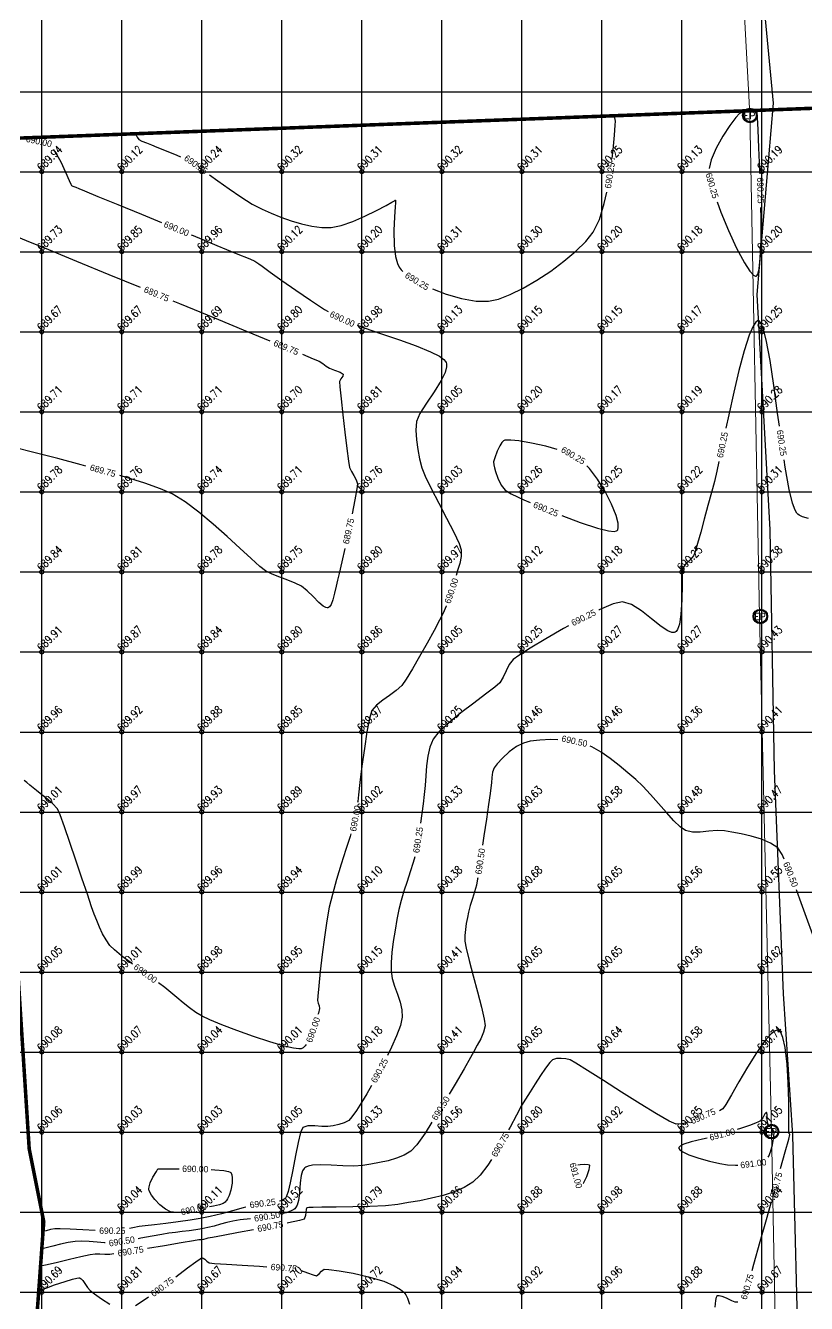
# Model space of a CAD drawing. Header units: millimetres. Extents: x 708400 to 708940, y 1331410 to 1331890.
# Drawn here: x 708519 to 708567.8, y 1331649.3 to 1331729.1 of the extents above; entities that cross this region are included whole.
import ezdxf

# ---------------------------------------------------------------- set-up
doc = ezdxf.new("R2010")
doc.units = ezdxf.units.MM
doc.header["$PDMODE"] = 32
doc.header["$PDSIZE"] = 0.25
for name, color, linetype in [('BLOCK LEVELS', 251, 'Continuous'), ('BOUNDARY', 7, 'Continuous'), ('CONT-MJR', 210, 'Continuous'), ('CONT-MNR', 90, 'Continuous'), ('ELECTRIC LINE', 221, 'Continuous'), ('Electric Pole', 7, 'Continuous'), ('grid', 4, 'Continuous'), ('Road', 24, 'Continuous')]:
    doc.layers.add(name, color=color, linetype=linetype)
doc.styles.add('RS', font='romans.shx', dxfattribs={"height": 5})
doc.linetypes.add('POWER', pattern='A,10,-0.2,[131,ltypeshp.shx,S=0.4,R=0,X=-0.2,Y=0],-0.2,[131,ltypeshp.shx,S=0.4,R=180,X=1.2,Y=0],-1.2,-0.2,[131,ltypeshp.shx,S=0.4,R=0,X=-0.2,Y=0],-0.2,[131,ltypeshp.shx,S=0.4,R=180,X=1.2,Y=0],-1.2,-0.2,[131,ltypeshp.shx,S=0.4,R=0,X=-0.2,Y=0],-0.2,[131,ltypeshp.shx,S=0.4,R=180,X=1.2,Y=0],-1.2', length=14.8)

# ---------------------------------------------------------------- blocks, each defined once
blk = doc.blocks.new('e')
at = {"layer": 'Electric Pole'}
h = blk.add_hatch(color=1, dxfattribs=at)
edge = h.paths.add_edge_path(flags=16)
edge.add_arc((0, 0), 1.32, 0, 360)
edge = h.paths.add_edge_path()
edge.add_arc((0, 0), 1.52, 0, 360)
at = {"layer": 'Electric Pole', "color": 1}
for radius in [1.52, 1.32]:
    blk.add_circle((0, 0), radius, dxfattribs=at)
at = {"layer": 'Electric Pole', "style": 'RS'}
blk.add_text('EP', height=1.4, dxfattribs=at).set_placement((-1.27, -0.74))

msp = doc.modelspace()

# ---------------------------------------------------------------- linework, layer by layer
at = {"layer": 'BLOCK LEVELS', "color": 251}
for p in [(708520, 1331720, 689.939), (708525, 1331720, 690.117), (708530, 1331720, 690.236), (708535, 1331720, 690.318), (708540, 1331720, 690.309), (708545, 1331720, 690.317), (708550, 1331720, 690.314), (708555, 1331720, 690.253), (708560, 1331720, 690.131), (708565, 1331720, 690.191), (708520, 1331715, 689.733), (708525, 1331715, 689.845), (708530, 1331715, 689.957), (708535, 1331715, 690.121), (708540, 1331715, 690.199), (708545, 1331715, 690.309), (708550, 1331715, 690.302), (708555, 1331715, 690.201), (708560, 1331715, 690.177), (708565, 1331715, 690.199), (708520, 1331710, 689.669), (708525, 1331710, 689.672), (708530, 1331710, 689.685), (708535, 1331710, 689.798), (708540, 1331710, 689.978), (708545, 1331710, 690.131), (708550, 1331710, 690.15), (708555, 1331710, 690.151), (708560, 1331710, 690.167), (708565, 1331710, 690.247), (708520, 1331705, 689.712), (708525, 1331705, 689.706), (708530, 1331705, 689.705), (708535, 1331705, 689.704), (708540, 1331705, 689.815), (708545, 1331705, 690.052), (708550, 1331705, 690.202), (708555, 1331705, 690.173), (708560, 1331705, 690.189), (708565, 1331705, 690.283), (708520, 1331700, 689.78), (708525, 1331700, 689.761), (708530, 1331700, 689.74), (708535, 1331700, 689.714), (708540, 1331700, 689.763), (708545, 1331700, 690.029), (708550, 1331700, 690.258), (708555, 1331700, 690.248), (708560, 1331700, 690.216), (708565, 1331700, 690.308), (708520, 1331695, 689.841), (708525, 1331695, 689.809), (708530, 1331695, 689.777), (708535, 1331695, 689.745), (708540, 1331695, 689.798), (708545, 1331695, 689.968), (708550, 1331695, 690.119), (708555, 1331695, 690.181), (708560, 1331695, 690.249), (708565, 1331695, 690.375), (708520, 1331690, 689.913), (708525, 1331690, 689.874), (708530, 1331690, 689.836), (708535, 1331690, 689.798), (708540, 1331690, 689.855), (708545, 1331690, 690.054), (708550, 1331690, 690.245), (708555, 1331690, 690.268), (708560, 1331690, 690.27), (708565, 1331690, 690.428), (708520, 1331685, 689.962), (708525, 1331685, 689.923), (708530, 1331685, 689.885), (708535, 1331685, 689.845), (708540, 1331685, 689.974), (708545, 1331685, 690.251), (708550, 1331685, 690.462), (708555, 1331685, 690.457), (708560, 1331685, 690.359), (708565, 1331685, 690.411), (708520, 1331680, 690.005), (708525, 1331680, 689.97), (708530, 1331680, 689.931), (708535, 1331680, 689.892), (708540, 1331680, 690.022), (708545, 1331680, 690.327), (708550, 1331680, 690.632), (708555, 1331680, 690.583), (708560, 1331680, 690.482), (708565, 1331680, 690.47), (708520, 1331675, 690.014), (708525, 1331675, 689.989), (708530, 1331675, 689.964), (708535, 1331675, 689.937), (708540, 1331675, 690.1), (708545, 1331675, 690.384), (708550, 1331675, 690.677), (708555, 1331675, 690.647), (708560, 1331675, 690.562), (708565, 1331675, 690.548), (708520, 1331670, 690.046), (708525, 1331670, 690.01), (708530, 1331670, 689.975), (708535, 1331670, 689.95), (708540, 1331670, 690.146), (708545, 1331670, 690.406), (708550, 1331670, 690.654), (708555, 1331670, 690.645), (708560, 1331670, 690.564), (708565, 1331670, 690.62), (708520, 1331665, 690.083), (708525, 1331665, 690.075), (708530, 1331665, 690.044), (708535, 1331665, 690.012), (708540, 1331665, 690.178), (708545, 1331665, 690.408), (708550, 1331665, 690.648), (708555, 1331665, 690.643), (708560, 1331665, 690.577), (708565, 1331665, 690.745), (708520, 1331660, 690.062), (708525, 1331660, 690.026), (708530, 1331660, 690.029), (708535, 1331660, 690.045), (708540, 1331660, 690.329), (708545, 1331660, 690.558), (708550, 1331660, 690.8), (708555, 1331660, 690.921), (708560, 1331660, 690.849), (708565, 1331660, 691.048), (708525, 1331655, 690.04), (708530, 1331655, 690.111), (708535, 1331655, 690.517), (708540, 1331655, 690.79), (708545, 1331655, 690.856), (708550, 1331655, 690.876), (708555, 1331655, 690.983), (708560, 1331655, 690.883), (708565, 1331655, 690.842), (708520, 1331650, 690.688), (708525, 1331650, 690.805), (708530, 1331650, 690.669), (708535, 1331650, 690.702), (708540, 1331650, 690.724), (708545, 1331650, 690.941), (708550, 1331650, 690.922), (708555, 1331650, 690.965), (708560, 1331650, 690.875), (708565, 1331650, 690.674)]:
    msp.add_point(p, dxfattribs=at)
at = {"layer": 'BOUNDARY', "ltscale": 0.5, "const_width": 0.221, "elevation": 692.39}
msp.add_lwpolyline([(708710.45, 1331642.096), (708710.067, 1331653.805), (708708.684, 1331680.749), (708706.249, 1331717.468), (708704.335, 1331740.934), (708704.888, 1331747.47), (708708.112, 1331761.169), (708710.703, 1331767.698), (708715.499, 1331773.488), (708723.472, 1331784.822), (708743.11, 1331815.422), (708661.229, 1331819.56), (708617.701, 1331798.963), (708573.069, 1331758.944), (708572.733, 1331724.138), (708515.696, 1331721.996), (708515.598, 1331697.78), (708517.769, 1331681.436), (708519.213, 1331658.969), (708520.123, 1331654.4), (708517.91, 1331623.959)], dxfattribs=at)
at = {"layer": 'CONT-MJR', "flags": 128}
for points, elevation in [([(708520.714, 1331721.399), (708520.858, 1331721.213), (708521.184, 1331720.614), (708521.488, 1331719.969), (708521.715, 1331719.451), (708521.805, 1331719.236), (708521.851, 1331719.148), (708521.943, 1331719.109), (708522.135, 1331719.03), (708522.319, 1331718.955), (708522.661, 1331718.814), (708523.512, 1331718.464), (708524.745, 1331717.956), (708526.231, 1331717.343), (708527.487, 1331716.826)], 690), ([(708529.336, 1331716.063), (708529.454, 1331716.015), (708530.934, 1331715.404), (708532.156, 1331714.899), (708532.992, 1331714.553), (708533.314, 1331714.418), (708533.438, 1331714.338), (708533.56, 1331714.252), (708533.768, 1331714.1), (708534.279, 1331713.729), (708535.008, 1331713.207), (708535.873, 1331712.601), (708536.79, 1331711.978), (708537.677, 1331711.406), (708537.9, 1331711.275)], 690), ([(708539.708, 1331710.42), (708540.149, 1331710.255), (708541.232, 1331709.882), (708542.347, 1331709.504), (708543.401, 1331709.127), (708544.301, 1331708.761), (708544.848, 1331708.48), (708545.127, 1331708.279), (708545.238, 1331708.15), (708545.27, 1331708.088), (708545.293, 1331708.002), (708545.296, 1331707.807), (708545.209, 1331707.469), (708544.96, 1331706.952), (708544.517, 1331706.249), (708544.036, 1331705.544), (708543.633, 1331704.903), (708543.424, 1331704.391), (708543.377, 1331703.848), (708543.406, 1331703.257), (708543.491, 1331702.651), (708543.614, 1331702.06), (708543.758, 1331701.515), (708543.968, 1331700.989), (708544.342, 1331700.215), (708544.809, 1331699.3), (708545.299, 1331698.351), (708545.744, 1331697.478), (708546.073, 1331696.787), (708546.216, 1331696.386), (708546.207, 1331695.975), (708546.117, 1331695.531), (708545.987, 1331695.084), (708545.895, 1331694.775)], 690), ([(708545.267, 1331692.876), (708545.263, 1331692.863), (708545.078, 1331692.423), (708544.863, 1331691.993), (708544.515, 1331691.337), (708544.082, 1331690.547), (708543.614, 1331689.717), (708543.161, 1331688.94), (708542.771, 1331688.307), (708542.493, 1331687.912), (708542.15, 1331687.588), (708541.733, 1331687.289), (708541.302, 1331686.994), (708540.916, 1331686.685), (708540.635, 1331686.338), (708540.48, 1331685.85), (708540.317, 1331685.013), (708540.157, 1331683.971), (708540.01, 1331682.87), (708539.885, 1331681.855), (708539.792, 1331681.072), (708539.742, 1331680.666), (708539.732, 1331680.593)], 690), ([(708552.25, 1331684.515), (708551.813, 1331684.524), (708551.12, 1331684.491), (708550.525, 1331684.418), (708550.093, 1331684.312), (708549.667, 1331684.089), (708549.216, 1331683.754), (708548.794, 1331683.375), (708548.457, 1331683.022), (708548.261, 1331682.76), (708548.162, 1331682.484), (708548.117, 1331682.161), (708548.095, 1331681.826), (708548.064, 1331681.512), (708548.013, 1331681.161), (708547.914, 1331680.473), (708547.783, 1331679.557), (708547.634, 1331678.524), (708547.549, 1331677.941)], 690.5), ([(708566.399, 1331677.055), (708566.268, 1331677.344), (708565.991, 1331677.757), (708565.543, 1331678.057), (708564.971, 1331678.299), (708564.337, 1331678.49), (708563.702, 1331678.637), (708563.127, 1331678.744), (708562.674, 1331678.819), (708562.196, 1331678.841), (708561.676, 1331678.801), (708561.151, 1331678.752), (708560.655, 1331678.749), (708560.223, 1331678.847), (708559.897, 1331679.069), (708559.491, 1331679.459), (708559.029, 1331679.964), (708558.537, 1331680.528), (708558.038, 1331681.096), (708557.559, 1331681.615), (708557.124, 1331682.028), (708556.626, 1331682.452), (708556.087, 1331682.901), (708555.522, 1331683.343), (708554.948, 1331683.747), (708554.381, 1331684.079), (708554.279, 1331684.121)], 690.5), ([(708525.668, 1331670.506), (708525.551, 1331670.593), (708524.989, 1331671.02), (708524.536, 1331671.391), (708524.251, 1331671.669), (708524.014, 1331672.009), (708523.802, 1331672.4), (708523.613, 1331672.817), (708523.44, 1331673.234), (708523.277, 1331673.63), (708523.115, 1331674.074), (708522.847, 1331674.859), (708522.51, 1331675.868), (708522.136, 1331676.986), (708521.762, 1331678.094), (708521.42, 1331679.076), (708521.146, 1331679.816), (708520.974, 1331680.197), (708520.672, 1331680.536), (708520.28, 1331680.871), (708519.907, 1331681.155), (708519.665, 1331681.341), (708519.467, 1331681.509), (708519.259, 1331681.684), (708519.058, 1331681.849), (708518.903, 1331681.972)], 690), ([(708539.319, 1331678.636), (708539.264, 1331678.462), (708539.005, 1331677.661), (708538.714, 1331676.741), (708538.423, 1331675.781), (708538.163, 1331674.858), (708537.968, 1331674.05), (708537.815, 1331673.203), (708537.665, 1331672.183), (708537.526, 1331671.095), (708537.406, 1331670.048), (708537.311, 1331669.149), (708537.25, 1331668.505), (708537.231, 1331668.222), (708537.268, 1331668.06), (708537.325, 1331667.891), (708537.348, 1331667.733), (708537.285, 1331667.441), (708537.258, 1331667.346)], 690), ([(708547.242, 1331675.897), (708547.231, 1331675.827), (708547.161, 1331675.43), (708547.05, 1331675.019), (708546.911, 1331674.593), (708546.773, 1331674.166), (708546.664, 1331673.755), (708546.595, 1331673.416), (708546.526, 1331673.046), (708546.469, 1331672.663), (708546.435, 1331672.285), (708546.434, 1331671.93), (708546.516, 1331671.487), (708546.706, 1331670.726), (708546.96, 1331669.775), (708547.231, 1331668.762), (708547.476, 1331667.817), (708547.648, 1331667.068), (708547.702, 1331666.644), (708547.61, 1331666.246), (708547.432, 1331665.834), (708547.215, 1331665.428), (708547.006, 1331665.049), (708546.794, 1331664.667), (708546.385, 1331663.95), (708545.839, 1331663.009), (708545.464, 1331662.38)], 690.5), ([(708568.188, 1331672.327), (708567.781, 1331673.411), (708567.371, 1331674.549), (708567.159, 1331675.133)], 690.5), ([(708536.519, 1331665.486), (708536.459, 1331665.397), (708536.324, 1331665.271), (708536.256, 1331665.231), (708536.205, 1331665.216), (708536.058, 1331665.207), (708535.737, 1331665.245), (708535.153, 1331665.377), (708534.243, 1331665.642), (708533.225, 1331665.98), (708532.197, 1331666.35), (708531.255, 1331666.711), (708530.499, 1331667.02), (708530.025, 1331667.238), (708529.624, 1331667.478), (708529.224, 1331667.766), (708528.828, 1331668.084), (708528.437, 1331668.413), (708528.055, 1331668.736), (708527.685, 1331669.033), (708527.288, 1331669.328), (708527.286, 1331669.33)], 690), ([(708565.388, 1331658.444), (708565.428, 1331658.503), (708565.547, 1331658.779), (708565.667, 1331659.209), (708565.753, 1331659.713), (708565.765, 1331660.011), (708565.664, 1331660.183), (708565.497, 1331660.351), (708565.371, 1331660.525), (708565.339, 1331660.79), (708565.338, 1331661.097), (708565.296, 1331661.256), (708565.191, 1331661.149), (708565.057, 1331660.902), (708564.902, 1331660.697), (708564.876, 1331660.681), (708564.792, 1331660.64), (708564.592, 1331660.559), (708564.221, 1331660.425), (708563.659, 1331660.234), (708563.446, 1331660.163)], 691), ([(708544.383, 1331660.618), (708543.949, 1331659.946), (708543.43, 1331659.212), (708543.063, 1331658.806), (708542.655, 1331658.561), (708542.174, 1331658.367), (708541.648, 1331658.216), (708541.103, 1331658.097), (708540.566, 1331658.001), (708540.064, 1331657.919), (708539.501, 1331657.883), (708538.816, 1331657.905), (708538.088, 1331657.945), (708537.397, 1331657.963), (708536.924, 1331657.936), (708536.643, 1331657.878), (708536.5, 1331657.816), (708536.443, 1331657.777), (708536.386, 1331657.721), (708536.295, 1331657.578), (708536.204, 1331657.295), (708536.143, 1331656.833), (708536.099, 1331656.203), (708536.039, 1331655.729), (708535.95, 1331655.432), (708535.86, 1331655.276), (708535.804, 1331655.213), (708535.746, 1331655.166), (708535.59, 1331655.078), (708535.267, 1331654.962), (708535.091, 1331654.92)], 690.5), ([(708561.586, 1331659.633), (708561.283, 1331659.566), (708560.571, 1331659.396), (708560.114, 1331659.249), (708559.89, 1331659.131), (708559.817, 1331659.049), (708559.807, 1331659.007), (708559.814, 1331658.97), (708559.871, 1331658.893), (708560.051, 1331658.768), (708560.43, 1331658.592), (708561.05, 1331658.374), (708561.732, 1331658.18), (708562.369, 1331658.034), (708562.851, 1331657.956), (708563.355, 1331657.937), (708563.503, 1331657.944)], 691), ([(708528.509, 1331654.982), (708528.442, 1331654.973), (708528.045, 1331655.019), (708527.731, 1331655.188), (708527.385, 1331655.467), (708527.061, 1331655.798), (708526.853, 1331656.062), (708526.744, 1331656.242), (708526.701, 1331656.346), (708526.689, 1331656.392), (708526.684, 1331656.45), (708526.702, 1331656.59), (708526.783, 1331656.836), (708526.949, 1331657.185), (708527.162, 1331657.553), (708527.262, 1331657.708), (708527.336, 1331657.705), (708527.573, 1331657.708), (708528.184, 1331657.712), (708528.595, 1331657.711)], 690), ([(708530.594, 1331657.666), (708530.821, 1331657.656), (708531.378, 1331657.605), (708531.667, 1331657.551), (708531.78, 1331657.508), (708531.81, 1331657.484), (708531.836, 1331657.444), (708531.876, 1331657.343), (708531.905, 1331657.143), (708531.894, 1331656.818), (708531.813, 1331656.375), (708531.708, 1331656.042), (708531.611, 1331655.834), (708531.54, 1331655.724), (708531.504, 1331655.68), (708531.453, 1331655.632), (708531.33, 1331655.551), (708531.101, 1331655.459), (708530.739, 1331655.378), (708530.479, 1331655.344)], 690), ([(708553.83, 1331656.79), (708553.848, 1331656.809), (708554.053, 1331657.226), (708554.215, 1331657.665), (708554.249, 1331657.918), (708554.226, 1331657.939), (708554.139, 1331657.967), (708553.941, 1331657.98), (708553.644, 1331657.963), (708553.506, 1331657.941)], 691), ([(708533.05, 1331654.59), (708532.4, 1331654.513), (708531.939, 1331654.441), (708531.564, 1331654.349), (708531.172, 1331654.244), (708530.775, 1331654.136), (708530.382, 1331654.035), (708530.006, 1331653.953), (708529.62, 1331653.889), (708529.202, 1331653.834), (708528.771, 1331653.784), (708528.346, 1331653.735), (708527.944, 1331653.681), (708527.507, 1331653.609), (708526.893, 1331653.499), (708526.186, 1331653.372), (708526.02, 1331653.343)], 690.5), ([(708523.967, 1331653.095), (708523.928, 1331653.095), (708523.451, 1331653.123), (708522.968, 1331653.161), (708522.504, 1331653.185), (708522.082, 1331653.174), (708521.645, 1331653.109), (708521.159, 1331653.005), (708520.684, 1331652.887), (708520.278, 1331652.78), (708520, 1331652.71)], 690.5)]:
    msp.add_lwpolyline(points, dxfattribs=dict(at, elevation=elevation))
at = {"layer": 'CONT-MNR', "flags": 128}
for points, elevation in [([(708564.879, 1331719.9), (708564.872, 1331720.123), (708564.816, 1331721.495), (708564.762, 1331722.624), (708564.722, 1331723.391), (708564.707, 1331723.677), (708564.71, 1331723.743), (708564.707, 1331723.802), (708564.566, 1331723.804), (708564.243, 1331723.789), (708563.873, 1331723.739), (708563.591, 1331723.637), (708563.364, 1331723.39), (708562.994, 1331722.889), (708562.561, 1331722.221), (708562.146, 1331721.475), (708561.829, 1331720.739), (708561.713, 1331720.196)], 690.25), ([(708555.643, 1331720.827), (708555.709, 1331721.378), (708555.793, 1331722.284), (708555.837, 1331722.915), (708555.85, 1331723.173), (708555.811, 1331723.374), (708555.774, 1331723.499), (708555.774, 1331723.501)], 690.25), ([(708525.867, 1331722.378), (708525.877, 1331722.357), (708525.904, 1331722.291), (708525.96, 1331722.165), (708526.055, 1331722.02), (708526.245, 1331721.92), (708526.552, 1331721.8), (708526.848, 1331721.684), (708527.182, 1331721.548), (708527.77, 1331721.309), (708528.435, 1331721.037), (708528.67, 1331720.94)], 690.25), ([(708530.487, 1331719.815), (708530.998, 1331719.437), (708531.706, 1331718.931), (708532.447, 1331718.426), (708533.155, 1331717.982), (708533.762, 1331717.659), (708534.325, 1331717.413), (708534.937, 1331717.17), (708535.578, 1331716.944), (708536.231, 1331716.751), (708536.877, 1331716.606), (708537.497, 1331716.524), (708538.074, 1331716.519), (708538.7, 1331716.642), (708539.43, 1331716.898), (708540.191, 1331717.23), (708540.911, 1331717.583), (708541.517, 1331717.903), (708541.871, 1331718.098), (708542.035, 1331718.19), (708542.087, 1331718.219), (708542.095, 1331718.222), (708542.098, 1331718.217), (708542.102, 1331718.191), (708542.104, 1331718.131), (708542.105, 1331718.07), (708542.082, 1331717.818), (708542.037, 1331717.185), (708542.007, 1331716.328), (708542.031, 1331715.4), (708542.114, 1331714.712), (708542.227, 1331714.279), (708542.33, 1331714.049), (708542.391, 1331713.955), (708542.453, 1331713.88), (708542.568, 1331713.767)], 690.25), ([(708544.413, 1331712.695), (708545.269, 1331712.363), (708546.231, 1331712.08), (708547.141, 1331711.916), (708547.926, 1331711.907), (708548.54, 1331712.05), (708549.275, 1331712.335), (708550.089, 1331712.739), (708550.945, 1331713.235), (708551.803, 1331713.8), (708552.622, 1331714.407), (708553.364, 1331715.033), (708553.989, 1331715.651), (708554.458, 1331716.237), (708554.843, 1331717.015), (708555.154, 1331718.018), (708555.305, 1331718.721)], 690.25), ([(708562.211, 1331718.119), (708562.44, 1331717.481), (708562.913, 1331716.324), (708563.419, 1331715.226), (708563.909, 1331714.306), (708564.257, 1331713.781), (708564.476, 1331713.55), (708564.597, 1331713.488), (708564.648, 1331713.487), (708564.685, 1331713.507), (708564.751, 1331713.614), (708564.83, 1331713.93), (708564.902, 1331714.598), (708564.945, 1331715.745), (708564.947, 1331717.128), (708564.935, 1331717.767)], 690.25), ([(708517.386, 1331716.847), (708517.489, 1331716.619), (708517.554, 1331716.452), (708517.597, 1331716.364), (708517.641, 1331716.287), (708517.714, 1331716.254), (708517.791, 1331716.225), (708518.121, 1331716.089), (708519.031, 1331715.715), (708520.416, 1331715.145), (708522.172, 1331714.422), (708524.193, 1331713.59), (708526.154, 1331712.783)], 689.75), ([(708528.188, 1331711.945), (708528.612, 1331711.77), (708530.801, 1331710.868), (708532.836, 1331710.029), (708534.253, 1331709.444)], 689.75), ([(708566.091, 1331704.118), (708565.982, 1331704.918), (708565.748, 1331706.641), (708565.514, 1331708.211), (708565.277, 1331709.497), (708565.085, 1331710.234), (708564.937, 1331710.572), (708564.837, 1331710.679), (708564.787, 1331710.694), (708564.735, 1331710.686), (708564.628, 1331710.609), (708564.457, 1331710.358), (708564.214, 1331709.8), (708563.895, 1331708.812), (708563.567, 1331707.59), (708563.243, 1331706.228), (708562.932, 1331704.823), (708562.753, 1331703.982)], 690.25), ([(708536.285, 1331708.602), (708536.968, 1331708.317), (708537.338, 1331708.159), (708537.553, 1331708.021), (708537.77, 1331707.862), (708537.985, 1331707.723), (708538.293, 1331707.602), (708538.651, 1331707.477), (708538.843, 1331707.362), (708538.806, 1331707.23), (708538.692, 1331707.063), (708538.611, 1331706.897), (708538.632, 1331706.569), (708538.706, 1331705.825), (708538.815, 1331704.826), (708538.94, 1331703.736), (708539.064, 1331702.715), (708539.168, 1331701.927), (708539.234, 1331701.533), (708539.345, 1331701.279), (708539.499, 1331701.022), (708539.642, 1331700.765), (708539.722, 1331700.513), (708539.687, 1331700.183), (708539.567, 1331699.511), (708539.392, 1331698.626)], 689.75), ([(708522.752, 1331701.614), (708522.454, 1331701.696), (708520.999, 1331702.079), (708519.585, 1331702.441), (708518.277, 1331702.771), (708517.138, 1331703.057), (708516.232, 1331703.287), (708515.621, 1331703.451)], 689.75), ([(708552.197, 1331702.66), (708551.49, 1331702.862), (708550.606, 1331703.055), (708549.816, 1331703.182), (708549.316, 1331703.233), (708549.05, 1331703.239), (708548.936, 1331703.226), (708548.901, 1331703.215), (708548.852, 1331703.186), (708548.755, 1331703.093), (708548.617, 1331702.884), (708548.453, 1331702.537), (708548.303, 1331702.12), (708548.236, 1331701.885), (708548.239, 1331701.691), (708548.281, 1331701.497), (708548.353, 1331701.272), (708548.505, 1331700.867), (708548.712, 1331700.427), (708548.951, 1331700.099), (708549.329, 1331699.886), (708550.125, 1331699.513), (708550.518, 1331699.342)], 690.25), ([(708552.488, 1331698.523), (708553.639, 1331698.092), (708554.728, 1331697.736), (708555.411, 1331697.568), (708555.768, 1331697.534), (708555.916, 1331697.562), (708555.959, 1331697.593), (708555.991, 1331697.641), (708556.027, 1331697.771), (708556.018, 1331698.043), (708555.898, 1331698.52), (708555.61, 1331699.241), (708555.207, 1331700.027), (708554.734, 1331700.795), (708554.233, 1331701.465), (708554.068, 1331701.632)], 690.25), ([(708562.314, 1331701.894), (708562.184, 1331701.289), (708562.033, 1331700.655), (708561.842, 1331699.955), (708561.625, 1331699.145), (708561.398, 1331698.298), (708561.178, 1331697.487), (708560.983, 1331696.785), (708560.828, 1331696.265), (708560.731, 1331696), (708560.52, 1331695.751), (708560.257, 1331695.514), (708560.061, 1331695.262), (708560.024, 1331694.891), (708560.013, 1331694.164), (708559.995, 1331693.258), (708559.94, 1331692.35), (708559.846, 1331691.742), (708559.736, 1331691.413), (708559.64, 1331691.276), (708559.584, 1331691.236), (708559.522, 1331691.215), (708559.378, 1331691.218), (708559.117, 1331691.32), (708558.7, 1331691.595), (708558.104, 1331692.07), (708557.471, 1331692.571), (708556.848, 1331692.97), (708556.284, 1331693.138), (708555.707, 1331693.003), (708554.829, 1331692.631), (708554.809, 1331692.621)], 690.25), ([(708567.909, 1331698.336), (708567.531, 1331698.447), (708567.327, 1331698.549), (708567.241, 1331698.609), (708567.186, 1331698.666), (708567.076, 1331698.852), (708566.916, 1331699.295), (708566.71, 1331700.147), (708566.46, 1331701.54), (708566.392, 1331702.006)], 690.25), ([(708538.936, 1331696.474), (708538.748, 1331695.622), (708538.583, 1331694.899), (708538.485, 1331694.496), (708538.393, 1331694.112), (708538.296, 1331693.671), (708538.183, 1331693.249), (708538.076, 1331692.974), (708537.983, 1331692.83), (708537.914, 1331692.772), (708537.877, 1331692.756), (708537.836, 1331692.751), (708537.744, 1331692.772), (708537.578, 1331692.871), (708537.319, 1331693.095), (708536.955, 1331693.459), (708536.578, 1331693.828), (708536.22, 1331694.109), (708535.832, 1331694.303), (708535.372, 1331694.483), (708534.882, 1331694.664), (708534.403, 1331694.856), (708533.977, 1331695.074), (708533.626, 1331695.348), (708533.081, 1331695.838), (708532.386, 1331696.482), (708531.582, 1331697.219), (708530.713, 1331697.988), (708529.822, 1331698.728), (708528.95, 1331699.376), (708528.142, 1331699.873), (708527.428, 1331700.187), (708526.438, 1331700.538), (708525.237, 1331700.914), (708524.87, 1331701.02)], 689.75), ([(708552.916, 1331691.637), (708552.612, 1331691.471), (708551.495, 1331690.829), (708550.521, 1331690.242), (708549.802, 1331689.785), (708549.448, 1331689.53), (708549.212, 1331689.212), (708549.02, 1331688.822), (708548.834, 1331688.423), (708548.617, 1331688.08), (708548.309, 1331687.807), (708547.735, 1331687.363), (708546.996, 1331686.805), (708546.196, 1331686.188), (708545.436, 1331685.569), (708544.819, 1331685.004), (708544.448, 1331684.549), (708544.245, 1331684.059), (708544.121, 1331683.496), (708544.05, 1331682.889), (708544.006, 1331682.267), (708543.966, 1331681.658), (708543.903, 1331681.089), (708543.823, 1331680.52), (708543.743, 1331679.904), (708543.666, 1331679.31)], 690.25), ([(708543.304, 1331677.207), (708543.211, 1331676.845), (708543.03, 1331676.257), (708542.832, 1331675.658), (708542.635, 1331675.06), (708542.457, 1331674.471), (708542.316, 1331673.903), (708542.196, 1331673.297), (708542.076, 1331672.619), (708541.968, 1331671.913), (708541.884, 1331671.225), (708541.834, 1331670.597), (708541.832, 1331670.076), (708541.906, 1331669.608), (708542.051, 1331669.118), (708542.226, 1331668.619), (708542.391, 1331668.123), (708542.504, 1331667.642), (708542.525, 1331667.188), (708542.409, 1331666.669), (708542.17, 1331666.024), (708541.852, 1331665.315), (708541.594, 1331664.793)], 690.25), ([(708566.166, 1331657.725), (708566.458, 1331658.779), (708566.674, 1331659.562), (708566.753, 1331659.852), (708566.723, 1331659.892), (708566.692, 1331659.932), (708566.694, 1331660.203), (708566.694, 1331660.915), (708566.681, 1331661.923), (708566.644, 1331663.083), (708566.572, 1331664.253), (708566.453, 1331665.288), (708566.316, 1331665.922), (708566.186, 1331666.236), (708566.085, 1331666.351), (708566.029, 1331666.377), (708565.969, 1331666.383), (708565.831, 1331666.339), (708565.585, 1331666.153), (708565.2, 1331665.717), (708564.66, 1331664.953), (708564.098, 1331664.056), (708563.56, 1331663.141), (708563.093, 1331662.324), (708562.743, 1331661.721), (708562.555, 1331661.449), (708562.346, 1331661.333), (708562.341, 1331661.331)], 690.75), ([(708560.328, 1331660.608), (708560.045, 1331660.527), (708559.652, 1331660.5), (708559.215, 1331660.688), (708558.418, 1331661.143), (708557.384, 1331661.776), (708556.237, 1331662.499), (708555.103, 1331663.222), (708554.105, 1331663.858), (708553.368, 1331664.317), (708553.016, 1331664.513), (708552.75, 1331664.572), (708552.452, 1331664.604), (708552.162, 1331664.594), (708551.923, 1331664.525), (708551.741, 1331664.35), (708551.478, 1331664), (708551.166, 1331663.536), (708550.834, 1331663.02), (708550.51, 1331662.511), (708550.225, 1331662.07), (708549.984, 1331661.66), (708549.657, 1331661.053), (708549.262, 1331660.314), (708549.168, 1331660.142)], 690.75), ([(708540.597, 1331662.907), (708540.309, 1331662.402), (708539.978, 1331661.848), (708539.659, 1331661.347), (708539.384, 1331660.957), (708539.18, 1331660.735), (708538.903, 1331660.584), (708538.568, 1331660.479), (708538.214, 1331660.406), (708537.881, 1331660.351), (708537.505, 1331660.347), (708537.056, 1331660.387), (708536.628, 1331660.393), (708536.313, 1331660.289), (708536.174, 1331659.983), (708536.02, 1331659.357), (708535.855, 1331658.539), (708535.686, 1331657.653), (708535.518, 1331656.826), (708535.388, 1331656.291), (708535.295, 1331656.006), (708535.235, 1331655.886), (708535.206, 1331655.85), (708535.153, 1331655.806), (708535.025, 1331655.734), (708534.864, 1331655.683)], 690.25), ([(708548.094, 1331658.299), (708547.865, 1331657.942), (708547.392, 1331657.315), (708546.945, 1331656.877), (708546.405, 1331656.542), (708545.777, 1331656.268), (708545.088, 1331656.046), (708544.364, 1331655.867), (708543.631, 1331655.72), (708542.917, 1331655.596), (708542.247, 1331655.487), (708541.47, 1331655.403), (708540.494, 1331655.355), (708539.431, 1331655.331), (708538.394, 1331655.322), (708537.497, 1331655.314), (708536.956, 1331655.303), (708536.691, 1331655.288), (708536.594, 1331655.274), (708536.573, 1331655.265), (708536.549, 1331655.238), (708536.516, 1331655.162), (708536.492, 1331655.011), (708536.475, 1331654.786), (708536.401, 1331654.575), (708536.107, 1331654.487), (708535.415, 1331654.335), (708535.324, 1331654.317)], 690.75), ([(708532.76, 1331655.317), (708532.579, 1331655.268), (708531.924, 1331655.091), (708531.22, 1331654.906), (708530.526, 1331654.736), (708529.906, 1331654.602), (708529.265, 1331654.495), (708528.521, 1331654.391), (708527.753, 1331654.296), (708527.038, 1331654.213), (708526.454, 1331654.145), (708526.079, 1331654.098), (708525.696, 1331654.032), (708525.476, 1331653.989)], 690.25), ([(708564.384, 1331651.365), (708564.497, 1331651.757), (708564.895, 1331653.166), (708565.324, 1331654.696), (708565.595, 1331655.669)], 690.75), ([(708523.343, 1331653.865), (708522.568, 1331653.898), (708521.773, 1331653.933), (708521.143, 1331653.958), (708520.823, 1331653.962), (708520.552, 1331653.915), (708520.271, 1331653.846), (708520.079, 1331653.796)], 690.25), ([(708533.23, 1331653.906), (708532.285, 1331653.728), (708531.337, 1331653.551), (708530.659, 1331653.425), (708530.384, 1331653.374), (708530.245, 1331653.338), (708530.106, 1331653.304), (708529.961, 1331653.284), (708529.81, 1331653.265), (708529.49, 1331653.212), (708528.719, 1331653.083), (708527.673, 1331652.908), (708526.602, 1331652.73)], 690.75), ([(708524.496, 1331652.391), (708524.246, 1331652.356), (708523.949, 1331652.362), (708523.637, 1331652.386), (708523.34, 1331652.386), (708523.027, 1331652.329), (708522.448, 1331652.203), (708521.726, 1331652.039), (708520.982, 1331651.868), (708520.34, 1331651.719), (708519.921, 1331651.623)], 690.75), ([(708528.383, 1331650.969), (708529.115, 1331651.522), (708529.63, 1331651.908), (708529.887, 1331652.092), (708529.982, 1331652.151), (708530.003, 1331652.159), (708530.032, 1331652.155), (708530.092, 1331652.13), (708530.183, 1331652.06), (708530.307, 1331651.943), (708530.466, 1331651.834), (708530.794, 1331651.8), (708531.533, 1331651.749), (708532.527, 1331651.689), (708533.615, 1331651.624), (708534.058, 1331651.597)], 690.75), ([(708536.181, 1331651.368), (708536.219, 1331651.357), (708536.609, 1331651.206), (708536.951, 1331651.077), (708537.167, 1331651.035), (708537.328, 1331651.145), (708537.484, 1331651.323), (708537.645, 1331651.435), (708537.935, 1331651.417), (708538.579, 1331651.333), (708539.449, 1331651.183), (708540.422, 1331650.966), (708541.371, 1331650.683), (708542.029, 1331650.407), (708542.421, 1331650.172), (708542.619, 1331650.002), (708542.696, 1331649.913), (708542.753, 1331649.828), (708542.854, 1331649.628), (708542.97, 1331649.256)], 690.75), ([(708519.81, 1331650.098), (708519.865, 1331650.115), (708520.011, 1331650.167), (708520.309, 1331650.274), (708520.8, 1331650.452), (708521.458, 1331650.68), (708521.926, 1331650.824), (708522.193, 1331650.886), (708522.312, 1331650.898), (708522.351, 1331650.893), (708522.389, 1331650.878), (708522.463, 1331650.832), (708522.566, 1331650.728), (708522.696, 1331650.547), (708522.858, 1331650.304), (708523.032, 1331650.108), (708523.294, 1331649.904), (708523.727, 1331649.591), (708524.252, 1331649.261)], 690.75), ([(708525.846, 1331649.178), (708526.459, 1331649.571), (708526.659, 1331649.713)], 690.75), ([(708562.08, 1331649.068), (708562.125, 1331649.477), (708562.167, 1331649.687), (708562.199, 1331649.767), (708562.215, 1331649.787), (708562.245, 1331649.801), (708562.328, 1331649.804), (708562.498, 1331649.761), (708562.771, 1331649.648), (708563.104, 1331649.489), (708563.317, 1331649.407), (708563.493, 1331649.4), (708563.503, 1331649.401)], 690.75)]:
    msp.add_lwpolyline(points, dxfattribs=dict(at, elevation=elevation))
at = {"layer": 'ELECTRIC LINE', "linetype": 'POWER', "lineweight": 5, "ltscale": 0.35, "elevation": 921.769}
msp.add_lwpolyline([(708562.485, 1331756.337), (708564.24, 1331723.583), (708564.861, 1331692.261), (708565.603, 1331660.035), (708566.349, 1331621.575), (708567.156, 1331585.895), (708568.14, 1331552.414), (708568.734, 1331520.14), (708569.787, 1331481.807)], dxfattribs=at)
at = {"layer": 'grid'}
for p, q in [((708520, 1331410), (708520, 1331890)), ((708525, 1331410), (708525, 1331890)), ((708530, 1331410), (708530, 1331890)), ((708535, 1331410), (708535, 1331890)), ((708540, 1331410), (708540, 1331890)), ((708545, 1331410), (708545, 1331890)), ((708550, 1331410), (708550, 1331890)), ((708555, 1331410), (708555, 1331890)), ((708560, 1331410), (708560, 1331890)), ((708565, 1331410), (708565, 1331890)), ((708400, 1331725), (708845, 1331725)), ((708400, 1331720), (708845, 1331720)), ((708400, 1331715), (708845, 1331715)), ((708400, 1331710), (708845, 1331710)), ((708400, 1331705), (708845, 1331705)), ((708400, 1331700), (708845, 1331700)), ((708400, 1331695), (708845, 1331695)), ((708400, 1331690), (708845, 1331690)), ((708400, 1331685), (708845, 1331685)), ((708400, 1331680), (708845, 1331680)), ((708400, 1331675), (708845, 1331675)), ((708400, 1331670), (708845, 1331670)), ((708400, 1331665), (708845, 1331665)), ((708400, 1331660), (708845, 1331660)), ((708400, 1331655), (708845, 1331655)), ((708400, 1331650), (708845, 1331650))]:
    msp.add_line(p, q, dxfattribs=at)
at = {"layer": 'Road', "elevation": 694.938}
msp.add_lwpolyline([(708567.331, 1331644.111), (708566.935, 1331659.823), (708566.355, 1331668.651), (708565.797, 1331682.605), (708565.52, 1331697.633), (708564.695, 1331712.327), (708565.723, 1331724.279), (708564.237, 1331739.842), (708563.462, 1331751.849)], dxfattribs=at)

# ---------------------------------------------------------------- block references
at = {"layer": 'Electric Pole', "lineweight": 5, "xscale": 0.3000000000465661, "yscale": 0.3000000000465661, "zscale": 0.5}
for p in [(708564.251, 1331723.521, 921.769), (708564.904, 1331692.221, 921.769), (708565.603, 1331660.035, 921.769)]:
    msp.add_blockref('e', p, dxfattribs=at)

# ---------------------------------------------------------------- texts
at = {"layer": 'BLOCK LEVELS', "color": 251, "style": 'RS', "width": 0.8}
for s, p in [('689.94', (708520, 1331720, 689.939)), ('690.12', (708525, 1331720, 690.117)), ('690.24', (708530, 1331720, 690.236)), ('690.32', (708535, 1331720, 690.318)), ('690.31', (708540, 1331720, 690.309)), ('690.32', (708545, 1331720, 690.317)), ('690.31', (708550, 1331720, 690.314)), ('690.25', (708555, 1331720, 690.253)), ('690.13', (708560, 1331720, 690.131)), ('690.19', (708565, 1331720, 690.191)), ('689.73', (708520, 1331715, 689.733)), ('689.85', (708525, 1331715, 689.845)), ('689.96', (708530, 1331715, 689.957)), ('690.12', (708535, 1331715, 690.121)), ('690.20', (708540, 1331715, 690.199)), ('690.31', (708545, 1331715, 690.309)), ('690.30', (708550, 1331715, 690.302)), ('690.20', (708555, 1331715, 690.201)), ('690.18', (708560, 1331715, 690.177)), ('690.20', (708565, 1331715, 690.199)), ('689.67', (708520, 1331710, 689.669)), ('689.67', (708525, 1331710, 689.672)), ('689.69', (708530, 1331710, 689.685)), ('689.80', (708535, 1331710, 689.798)), ('689.98', (708540, 1331710, 689.978)), ('690.13', (708545, 1331710, 690.131)), ('690.15', (708550, 1331710, 690.15)), ('690.15', (708555, 1331710, 690.151)), ('690.17', (708560, 1331710, 690.167)), ('690.25', (708565, 1331710, 690.247)), ('689.71', (708520, 1331705, 689.712)), ('689.71', (708525, 1331705, 689.706)), ('689.71', (708530, 1331705, 689.705)), ('689.70', (708535, 1331705, 689.704)), ('689.81', (708540, 1331705, 689.815)), ('690.05', (708545, 1331705, 690.052)), ('690.20', (708550, 1331705, 690.202)), ('690.17', (708555, 1331705, 690.173)), ('690.19', (708560, 1331705, 690.189)), ('690.28', (708565, 1331705, 690.283)), ('689.78', (708520, 1331700, 689.78)), ('689.76', (708525, 1331700, 689.761)), ('689.74', (708530, 1331700, 689.74)), ('689.71', (708535, 1331700, 689.714)), ('689.76', (708540, 1331700, 689.763)), ('690.03', (708545, 1331700, 690.029)), ('690.26', (708550, 1331700, 690.258)), ('690.25', (708555, 1331700, 690.248)), ('690.22', (708560, 1331700, 690.216)), ('690.31', (708565, 1331700, 690.308)), ('689.78', (708530, 1331695, 689.777)), ('689.75', (708535, 1331695, 689.745)), ('689.97', (708545, 1331695, 689.968)), ('690.18', (708555, 1331695, 690.181)), ('690.25', (708560, 1331695, 690.249)), ('690.38', (708565, 1331695, 690.375)), ('689.84', (708520, 1331695, 689.841)), ('689.81', (708525, 1331695, 689.809)), ('689.80', (708540, 1331695, 689.798)), ('690.12', (708550, 1331695, 690.119)), ('689.91', (708520, 1331690, 689.913)), ('689.87', (708525, 1331690, 689.874)), ('689.84', (708530, 1331690, 689.836)), ('689.80', (708535, 1331690, 689.798)), ('689.86', (708540, 1331690, 689.855)), ('690.05', (708545, 1331690, 690.054)), ('690.25', (708550, 1331690, 690.245)), ('690.27', (708555, 1331690, 690.268)), ('690.27', (708560, 1331690, 690.27)), ('690.43', (708565, 1331690, 690.428)), ('689.96', (708520, 1331685, 689.962)), ('689.92', (708525, 1331685, 689.923)), ('689.88', (708530, 1331685, 689.885)), ('689.85', (708535, 1331685, 689.845)), ('689.97', (708540, 1331685, 689.974)), ('690.25', (708545, 1331685, 690.251)), ('690.46', (708550, 1331685, 690.462)), ('690.46', (708555, 1331685, 690.457)), ('690.36', (708560, 1331685, 690.359)), ('690.41', (708565, 1331685, 690.411)), ('690.01', (708520, 1331680, 690.005)), ('689.97', (708525, 1331680, 689.97)), ('689.93', (708530, 1331680, 689.931)), ('689.89', (708535, 1331680, 689.892)), ('690.02', (708540, 1331680, 690.022)), ('690.33', (708545, 1331680, 690.327)), ('690.63', (708550, 1331680, 690.632)), ('690.58', (708555, 1331680, 690.583)), ('690.48', (708560, 1331680, 690.482)), ('690.47', (708565, 1331680, 690.47)), ('690.01', (708520, 1331675, 690.014)), ('689.99', (708525, 1331675, 689.989)), ('689.96', (708530, 1331675, 689.964)), ('689.94', (708535, 1331675, 689.937)), ('690.10', (708540, 1331675, 690.1)), ('690.38', (708545, 1331675, 690.384)), ('690.68', (708550, 1331675, 690.677)), ('690.65', (708555, 1331675, 690.647)), ('690.56', (708560, 1331675, 690.562)), ('690.55', (708565, 1331675, 690.548)), ('690.05', (708520, 1331670, 690.046)), ('690.01', (708525, 1331670, 690.01)), ('689.98', (708530, 1331670, 689.975)), ('689.95', (708535, 1331670, 689.95)), ('690.15', (708540, 1331670, 690.146)), ('690.41', (708545, 1331670, 690.406)), ('690.65', (708550, 1331670, 690.654)), ('690.65', (708555, 1331670, 690.645)), ('690.56', (708560, 1331670, 690.564)), ('690.62', (708565, 1331670, 690.62)), ('690.08', (708520, 1331665, 690.083)), ('690.07', (708525, 1331665, 690.075)), ('690.04', (708530, 1331665, 690.044)), ('690.01', (708535, 1331665, 690.012)), ('690.18', (708540, 1331665, 690.178)), ('690.41', (708545, 1331665, 690.408)), ('690.65', (708550, 1331665, 690.648)), ('690.64', (708555, 1331665, 690.643)), ('690.58', (708560, 1331665, 690.577)), ('690.74', (708565, 1331665, 690.745)), ('690.06', (708520, 1331660, 690.062)), ('690.03', (708525, 1331660, 690.026)), ('690.03', (708530, 1331660, 690.029)), ('690.05', (708535, 1331660, 690.045)), ('690.33', (708540, 1331660, 690.329)), ('690.56', (708545, 1331660, 690.558)), ('690.80', (708550, 1331660, 690.8)), ('690.92', (708555, 1331660, 690.921)), ('690.85', (708560, 1331660, 690.849)), ('691.05', (708565, 1331660, 691.048)), ('690.04', (708525, 1331655, 690.04)), ('690.11', (708530, 1331655, 690.111)), ('690.52', (708535, 1331655, 690.517)), ('690.79', (708540, 1331655, 690.79)), ('690.86', (708545, 1331655, 690.856)), ('690.88', (708550, 1331655, 690.876)), ('690.98', (708555, 1331655, 690.983)), ('690.88', (708560, 1331655, 690.883)), ('690.84', (708565, 1331655, 690.842)), ('690.69', (708520, 1331650, 690.688)), ('690.81', (708525, 1331650, 690.805)), ('690.67', (708530, 1331650, 690.669)), ('690.70', (708535, 1331650, 690.702)), ('690.72', (708540, 1331650, 690.724)), ('690.94', (708545, 1331650, 690.941)), ('690.92', (708550, 1331650, 690.922)), ('690.96', (708555, 1331650, 690.965)), ('690.88', (708560, 1331650, 690.875)), ('690.67', (708565, 1331650, 690.674))]:
    msp.add_text(s, height=0.5, rotation=45.00661, dxfattribs=at).set_placement(p)
at = {"layer": 'CONT-MJR', "char_height": 0.4, "attachment_point": 5}
for s, insert, rotation in [('{690.00}', (708519.824, 1331721.897, 690), 347.8909), ('{690.00}', (708528.412, 1331716.444, 690), 337.59394), ('{690.00}', (708538.782, 1331710.801, 690), 335.4606), ('{690.00}', (708545.603, 1331693.818, 690), 71.22543), ('{690.50}', (708553.289, 1331684.428, 690.5), 347.55901), ('{690.00}', (708539.592, 1331679.602, 690), 79.42987), ('{690.50}', (708547.398, 1331676.919, 690.5), 81.52641), ('{690.50}', (708566.797, 1331676.101, 690.5), 291.15639), ('{690.00}', (708526.476, 1331669.916, 690), 324.1149), ('{690.00}', (708536.958, 1331666.392, 690), 70.69684), ('{690.50}', (708544.93, 1331661.495, 690.5), 58.46862), ('{691.00}', (708562.525, 1331659.863, 691), 14.76205), ('{691.00}', (708564.466, 1331658.032, 691), 7.20706), ('{690.00}', (708529.594, 1331657.7, 690), 359.00204), ('{691.00}', (708553.377, 1331657.291, 691), 285.71093), ('{690.00}', (708529.491, 1331655.177, 690), 13.19994), ('{690.50}', (708534.075, 1331654.726, 690.5), 9.29845), ('{690.50}', (708525, 1331653.176, 690.5), 8.81351)]:
    msp.add_mtext(s, dxfattribs=dict(at, insert=insert, rotation=rotation))
at = {"layer": 'CONT-MNR', "char_height": 0.4, "attachment_point": 5}
for s, insert, rotation in [('{690.25}', (708529.63, 1331720.451, 690.25), 324.77926), ('{690.25}', (708555.496, 1331719.77, 690.25), 80.99446), ('{690.25}', (708561.885, 1331719.135, 690.25), 286.1856), ('{690.25}', (708564.913, 1331718.834, 690.25), 271.81533), ('{690.25}', (708543.449, 1331713.162, 690.25), 328.61574), ('{689.75}', (708527.171, 1331712.364, 689.75), 337.61143), ('{689.75}', (708535.269, 1331709.023, 689.75), 337.50609), ('{690.25}', (708566.235, 1331703.061, 690.25), 278.41444), ('{690.25}', (708562.534, 1331702.938, 690.25), 78.20204), ('{690.25}', (708553.209, 1331702.275, 690.25), 329.27419), ('{689.75}', (708523.813, 1331701.324, 689.75), 344.7042), ('{690.25}', (708551.5, 1331698.924, 690.25), 337.84566), ('{689.75}', (708539.168, 1331697.55, 689.75), 77.86945), ('{690.25}', (708553.855, 1331692.143, 690.25), 26.58261), ('{690.25}', (708543.513, 1331678.254, 690.25), 80.91642), ('{690.25}', (708541.104, 1331663.845, 690.25), 62.00236), ('{690.75}', (708561.323, 1331660.997, 690.75), 23.67016), ('{690.75}', (708548.648, 1331659.211, 690.75), 59.83152), ('{690.75}', (708565.881, 1331656.697, 690.75), 74.48319), ('{690.25}', (708533.805, 1331655.55, 690.25), 7.60894), ('{690.75}', (708534.278, 1331654.108, 690.75), 10.93853), ('{690.25}', (708524.409, 1331653.841, 690.25), 0.07577), ('{690.75}', (708525.55, 1331652.557, 690.75), 9.31265), ('{690.75}', (708535.122, 1331651.527, 690.75), 356.00156), ('{690.75}', (708564.088, 1331650.34, 690.75), 73.48928), ('{690.75}', (708527.527, 1331650.332, 690.75), 36.57638)]:
    msp.add_mtext(s, dxfattribs=dict(at, insert=insert, rotation=rotation))

doc.saveas('drawing.dxf')
